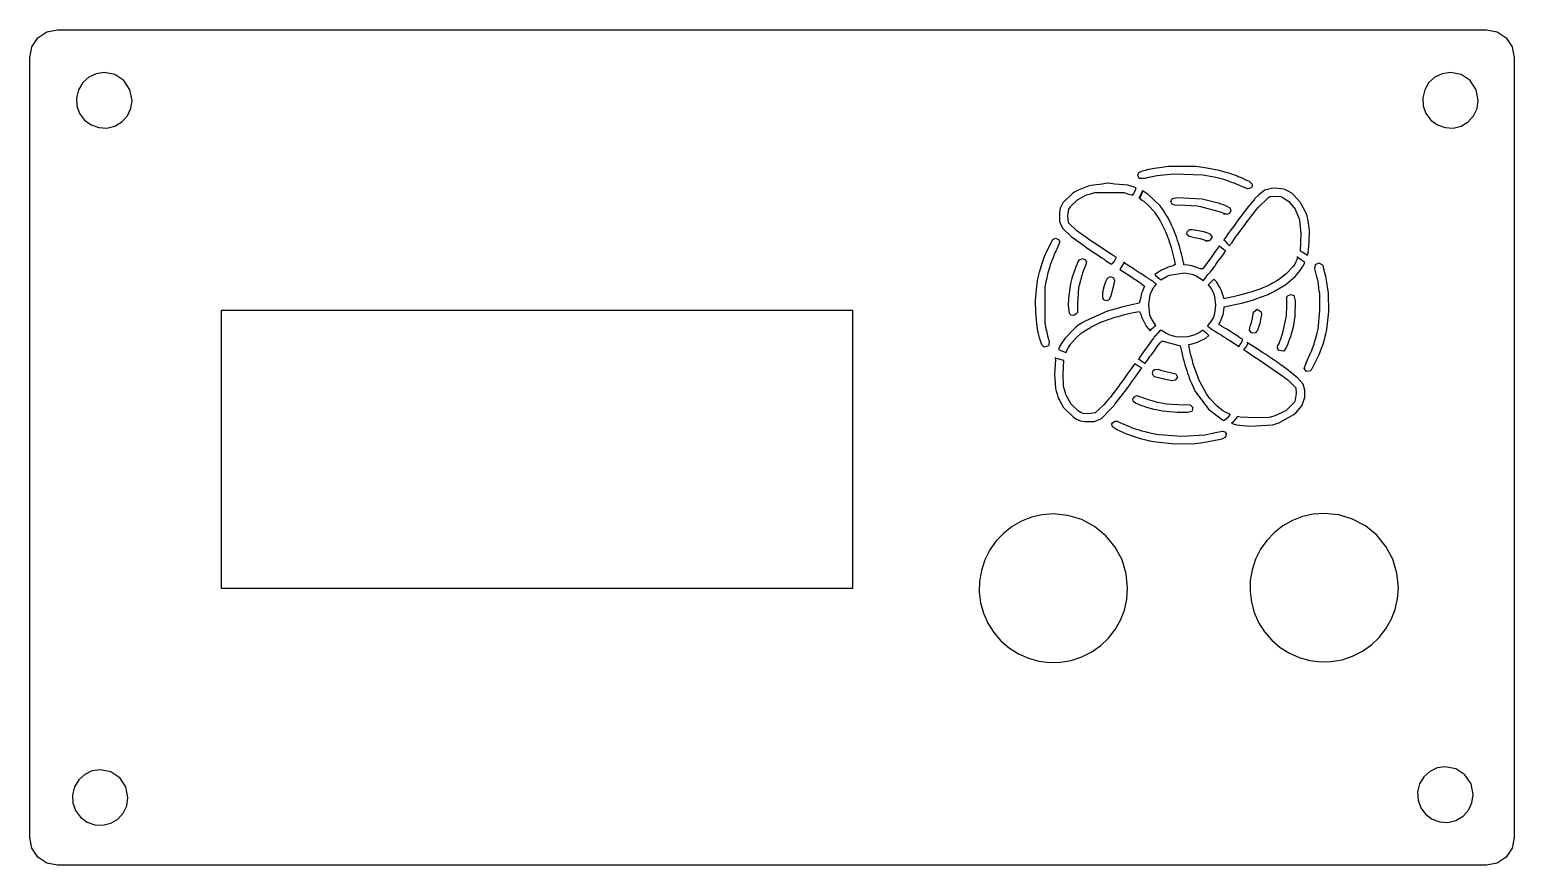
# Model space of a CAD drawing. Extents: x 0 to 160, y 207 to 297.
import ezdxf

# ---------------------------------------------------------------- set-up
doc = ezdxf.new("R2010")
doc.units = 0

msp = doc.modelspace()

# ---------------------------------------------------------------- linework, layer by layer
at = {"layer": 'Layer 1', "color": 7}
for points in [[(3.025321, 297.147472), (157.025127, 297.147472), (158.173177, 296.91911), (159.146445, 296.268793), (159.796763, 295.295524), (160.025123, 294.147476), (160.025123, 210.147581), (159.796763, 208.999532), (159.146445, 208.026263), (158.173177, 207.375946), (157.025127, 207.147585), (3.025321, 207.147585), (1.877273, 207.375946), (0.904004, 208.026263), (0.253687, 208.999532), (0.025325, 210.147581), (0.025325, 294.147476), (0.253687, 295.295524), (0.904004, 296.268793), (1.877273, 296.91911), (3.025321, 297.147472), (3.025321, 297.147472)], [(8.05545, 292.5401), (7.175783, 292.408377), (6.388741, 292.034509), (5.742145, 291.45045), (5.283814, 290.688153), (5.068878, 289.825038), (5.113097, 288.954833), (5.405256, 288.133947), (5.934133, 287.418786), (6.649293, 286.88991), (7.47018, 286.597752), (8.340385, 286.553531), (9.203498, 286.768469), (9.965797, 287.226799), (10.549856, 287.873395), (10.923723, 288.660438), (11.055446, 289.540103), (10.827085, 290.688153), (10.176767, 291.661422), (9.203498, 292.311739), (8.05545, 292.5401), (8.05545, 292.5401)], [(153.142427, 292.540101), (152.26276, 292.408378), (151.475718, 292.03451), (150.829122, 291.450451), (150.370792, 290.688154), (150.155855, 289.825039), (150.200075, 288.954834), (150.492233, 288.133947), (151.02111, 287.418787), (151.73627, 286.889911), (152.557157, 286.597752), (153.427362, 286.553532), (154.290476, 286.76847), (155.052774, 287.226799), (155.636833, 287.873396), (156.010701, 288.660438), (156.142423, 289.540104), (155.914063, 290.688154), (155.263744, 291.661423), (154.290476, 292.31174), (153.142427, 292.540101), (153.142427, 292.540101)], [(130.921536, 280.142966), (130.068904, 280.520517), (129.846351, 280.610154), (129.471762, 280.732746), (129.29496, 280.80274), (129.047438, 280.897613), (128.720517, 280.996183), (128.296193, 281.107613), (127.856973, 281.222695), (126.46613, 281.484826), (123.318932, 281.598442), (121.492103, 281.414404), (121.020631, 281.317708), (120.596308, 281.224551), (120.193513, 281.127942), (119.608305, 281.13622), (119.441205, 281.478098), (119.552899, 281.77995), (119.939045, 281.935689), (120.267159, 282.026542), (120.644335, 282.1178), (121.232793, 282.23486), (122.034296, 282.349813), (122.753401, 282.449196), (125.678939, 282.449414), (126.489704, 282.328864), (128.210574, 282.010678), (128.551463, 281.928559), (128.952213, 281.812779), (129.353895, 281.691078), (129.624992, 281.600322), (129.884298, 281.506402), (130.143608, 281.410099), (130.273264, 281.344422), (130.591508, 281.227201), (131.098466, 280.99522), (131.452067, 280.847661), (131.768341, 280.526303), (131.761561, 280.262604), (131.583393, 280.078517), (131.2916, 280.01283), (130.921536, 280.142966), (130.921536, 280.142966)], [(116.234582, 280.613352), (115.97517, 280.567364), (115.596891, 280.520333), (114.419194, 280.378222), (114.112741, 280.284694), (113.028576, 279.859915), (112.615675, 279.651659), (112.46271, 279.536936), (112.365614, 279.463559), (111.378073, 278.484292), (111.30985, 278.362853), (111.185286, 278.134444), (111.090234, 277.936523), (111.089723, 277.936523), (110.997737, 277.457999), (111.021099, 276.474068), (111.331045, 275.77025), (112.283454, 274.86333), (113.590353, 273.92437), (113.737632, 273.818438), (113.994974, 273.63447), (114.702434, 273.164216), (115.309105, 272.761139), (115.579376, 272.574588), (115.81141, 272.445914), (115.887426, 272.375119), (115.957693, 272.304845), (116.556621, 271.917789), (116.615006, 271.882131), (116.618839, 271.881613), (116.683485, 271.958095), (116.704182, 271.977736), (116.901593, 272.180824), (116.947586, 272.221126), (117.133102, 272.577693), (117.144601, 272.597335), (116.88363, 272.752363), (116.566331, 272.962169), (114.68893, 274.217388), (114.586085, 274.276823), (114.483239, 274.335215), (114.138037, 274.581711), (113.589752, 274.979102), (113.381494, 275.121728), (113.269322, 275.193045), (112.888988, 275.502068), (111.997046, 276.358863), (111.891135, 277.046675), (112.017743, 277.819235), (112.18517, 278.079169), (112.229119, 278.132396), (112.936054, 278.812455), (113.525694, 279.153519), (113.92877, 279.344722), (114.353029, 279.463057), (114.817607, 279.597415), (117.938347, 279.597415), (118.357969, 279.487349), (118.806002, 279.370044), (118.9275, 279.319921), (119.019486, 279.504923), (119.155395, 279.836169), (119.26335, 280.114186), (118.735211, 280.282135), (118.357981, 280.392723), (116.981825, 280.520364), (116.495553, 280.567396), (116.236651, 280.613384), (116.234582, 280.613352)], [(134.216995, 280.073851), (133.849052, 280.056791), (133.156221, 279.850998), (132.488408, 279.349858), (132.070346, 278.979338), (132.02793, 278.902856), (131.94936, 278.777283), (131.178862, 277.846592), (130.990241, 277.603195), (130.531872, 276.999616), (130.281762, 276.670955), (130.092104, 276.413606), (129.894182, 276.13197), (129.400679, 275.47258), (129.200162, 275.190944), (128.999659, 274.910342), (128.70408, 274.520185), (128.816761, 274.42097), (129.093753, 274.124349), (129.284445, 273.910925), (129.328906, 273.866489), (129.361995, 273.905251), (129.435327, 274.031856), (129.494223, 274.12177), (129.600646, 274.234419), (129.789267, 274.510888), (129.977888, 274.791491), (130.095681, 274.943419), (130.236764, 275.120669), (131.013456, 276.184169), (131.132783, 276.341265), (132.240211, 277.778384), (132.40557, 277.98819), (133.525404, 279.075977), (133.67837, 279.168475), (133.678899, 279.169004), (133.678899, 279.169533), (133.678899, 279.170063), (133.679428, 279.170592), (133.679958, 279.171121), (134.268038, 279.206257), (134.855598, 279.168016), (134.856127, 279.167487), (134.856656, 279.166957), (134.857185, 279.166428), (134.857185, 279.165899), (134.857185, 279.165396), (134.857185, 279.164867), (135.009627, 279.093551), (135.721882, 278.62894), (136.394047, 277.818179), (136.837433, 276.771216), (136.879337, 276.64512), (137.025075, 275.164499), (136.946436, 273.329805), (136.986782, 273.3089), (137.179343, 273.205944), (137.436372, 273.050523), (137.724773, 272.859143), (137.792834, 273.070236), (137.929891, 274.276803), (137.948544, 275.590932), (137.783174, 276.764502), (137.782645, 276.765031), (137.782116, 276.765031), (137.781587, 276.765031), (137.781058, 276.76556), (137.689073, 277.069933), (137.587248, 277.374823), (137.586719, 277.374823), (137.586189, 277.375352), (137.543264, 277.446669), (137.099881, 278.32775), (136.97685, 278.539108), (136.215655, 279.368513), (136.034789, 279.544729), (135.988285, 279.581418), (135.71699, 279.718875), (135.351119, 279.890441), (135.184202, 279.96331), (134.217855, 280.073898), (134.217326, 280.073898), (134.217061, 280.0739)], [(119.942893, 279.786014), (119.931383, 279.758625), (119.910693, 279.713146), (119.929346, 279.698681), (119.911725, 279.608244), (119.810927, 279.342628), (119.639871, 279.006214), (119.629658, 278.996927), (119.97228, 278.762834), (120.093777, 278.689456), (120.61881, 278.208349), (121.233248, 277.526222), (121.29419, 277.436307), (121.83214, 276.645659), (122.390249, 275.49741), (122.583521, 275.043175), (122.677551, 274.749653), (122.737979, 274.605477), (122.740625, 274.605477), (122.741154, 274.605477), (122.741684, 274.604947), (122.742213, 274.604418), (122.742742, 274.603889), (122.836259, 274.335173), (122.932842, 274.018396), (123.028407, 273.689735), (123.117836, 273.385361), (123.118365, 273.384832), (123.359699, 272.398846), (123.455261, 272.041245), (123.480979, 271.840904), (123.328658, 271.749275), (123.140037, 271.69657), (122.90491, 271.625774), (122.009355, 271.261457), (121.279167, 270.776215), (121.409392, 270.633071), (121.553566, 270.501298), (121.717901, 270.373656), (121.898767, 270.237231), (121.94476, 270.196927), (122.596401, 270.59432), (122.862024, 270.717312), (124.492929, 270.943137), (124.88102, 270.903344), (125.272214, 270.800504), (125.565737, 270.71214), (125.565737, 270.711611), (125.565737, 270.711082), (125.566795, 270.710553), (125.566795, 270.71005), (125.566795, 270.709521), (125.566795, 270.708992), (125.566795, 270.708462), (125.567324, 270.706928), (125.743542, 270.622699), (126.520246, 270.143141), (126.599838, 270.230474), (126.764684, 270.466636), (126.885159, 270.65267), (127.02623, 270.824236), (127.155941, 270.930168), (127.257255, 271.0268), (127.296988, 271.063489), (127.572432, 271.416956), (127.643721, 271.54718), (127.7145, 271.630379), (127.784255, 271.714098), (127.865381, 271.861893), (128.088626, 272.1642), (128.395589, 272.591563), (128.630716, 272.91299), (128.894268, 273.286611), (128.632262, 273.4959), (128.326856, 273.754281), (128.222989, 273.856079), (128.138285, 273.73567), (127.795663, 273.259214), (127.50163, 272.844769), (127.207596, 272.429291), (126.731135, 271.780237), (126.602981, 271.595235), (126.465512, 271.403515), (126.177675, 271.39008), (125.827822, 271.527538), (125.49813, 271.626753), (125.284712, 271.698578), (125.284183, 271.699107), (124.83666, 271.774036), (124.413435, 271.811756), (124.399518, 271.987971), (124.353015, 272.162121), (124.353015, 272.16265), (124.351957, 272.16265), (124.351428, 272.16265), (124.351428, 272.163179), (124.350899, 272.163708), (124.350369, 272.163708), (124.34984, 272.163708), (124.349311, 272.163708), (124.348782, 272.163708), (124.348253, 272.164211), (124.347724, 272.164211), (124.347194, 272.164211), (124.346665, 272.16474), (124.346136, 272.16474), (124.252106, 272.586419), (124.159097, 273.007581), (124.158568, 273.00811), (124.158039, 273.00864), (124.157509, 273.00864), (124.15698, 273.00864), (124.156451, 273.009169), (124.152615, 273.009698), (124.152086, 273.010201), (124.151556, 273.010201), (124.151556, 273.01073), (124.090615, 273.216917), (123.967073, 273.685107), (123.875088, 274.031339), (123.835867, 274.161562), (123.734044, 274.441132), (123.638993, 274.722768), (123.545473, 275.015772), (123.453999, 275.261752), (123.45347, 275.262281), (123.452412, 275.262281), (123.451353, 275.262281), (123.451353, 275.26281), (123.450295, 275.26281), (123.449766, 275.26281), (123.449237, 275.263339), (123.448708, 275.263339), (123.36081, 275.497433), (123.26001, 275.732044), (123.18872, 275.894823), (123.093158, 276.111865), (123.02647, 276.210049), (122.745351, 276.811563), (122.652852, 276.987779), (122.552052, 277.140224), (122.480762, 277.246156), (122.336588, 277.496786), (122.224418, 277.675069), (122.023391, 277.94327), (121.847687, 278.175297), (120.578003, 279.393825), (120.465831, 279.475993), (120.022448, 279.745743), (119.943366, 279.786045), (119.557816, 278.970566)], [(119.893835, 279.642871), (119.893324, 279.642354), (119.892813, 279.641838), (119.892813, 279.64132), (119.893324, 279.64132), (119.893835, 279.64132), (119.894359, 279.641838), (119.894359, 279.642354), (119.894359, 279.642871), (119.893835, 279.642871)], [(128.752769, 277.337838), (128.375592, 277.492346), (126.253967, 278.056821), (125.859119, 278.142539), (124.547783, 278.212804), (123.440431, 278.24347), (123.162826, 278.347208), (123.016871, 278.645158), (123.149136, 278.950039), (123.67954, 279.073263), (126.371834, 278.929141), (126.81973, 278.822433), (128.092705, 278.502469), (128.399159, 278.401855), (128.659043, 278.309313), (128.973373, 278.174777), (129.382024, 277.961739), (129.483544, 277.679212), (129.325866, 277.353992), (129.088474, 277.245861), (128.752763, 277.337839), (128.713557, 277.220208)], [(126.82467, 274.409474), (126.527218, 274.508747), (126.169833, 274.61311), (125.563631, 274.725498), (124.967096, 274.85965), (124.768831, 275.054403), (124.721682, 275.121626), (124.75329, 275.391501), (125.034988, 275.640507), (125.313375, 275.645881), (125.805123, 275.546583), (126.522797, 275.400277), (126.959846, 275.283089), (127.126184, 275.210294), (127.193695, 275.168572), (127.456214, 274.816471), (127.193695, 274.464369), (127.126184, 274.417422), (126.824662, 274.409472), (126.80511, 274.295307)], [(109.369357, 262.951282), (109.096072, 263.189412), (108.869155, 263.94827), (108.780943, 264.229953), (108.69044, 264.699422), (108.596994, 265.192364), (108.449563, 266.671189), (108.431387, 268.009175), (108.597412, 269.840103), (108.692165, 270.309573), (108.78325, 270.755568), (108.868393, 271.037249), (109.139014, 271.999659), (109.237494, 272.278211), (109.33517, 272.53642), (109.42743, 272.809494), (109.490941, 272.96207), (109.578857, 273.138121), (110.289564, 274.539001), (110.57362, 274.685756), (110.905298, 274.567753), (111.049033, 274.291931), (110.712412, 273.525433), (110.622438, 273.302435), (110.522934, 273.102911), (110.483249, 273.053388), (110.387777, 272.79518), (110.264015, 272.445654), (110.199177, 272.304814), (110.106038, 272.069935), (110.012246, 271.812159), (109.914038, 271.483675), (109.821008, 271.17809), (109.730605, 270.817762), (109.631061, 270.383503), (109.539709, 270.004417), (109.434717, 269.417582), (109.434717, 265.567939), (109.540563, 264.981102), (109.63508, 264.582053), (109.731434, 264.183006), (109.827321, 263.826099), (109.899325, 263.497471), (109.840397, 263.114318), (109.369362, 262.951282), (109.278036, 263.036089)], [(128.664385, 274.394103), (128.664385, 274.394103)], [(118.023166, 272.140802), (117.505504, 271.318331), (118.071357, 270.951946), (118.802066, 270.48324), (119.087835, 270.293587), (119.250101, 270.1923), (119.411856, 270.091012), (119.828884, 269.810408), (120.156991, 269.541582), (120.077449, 269.276594), (119.958122, 268.994956), (119.864605, 268.760345), (119.74004, 268.203273), (119.606711, 267.681859), (119.606182, 267.68133), (119.605653, 267.68133), (119.605124, 267.680801), (118.637218, 267.490635), (118.142157, 267.376941), (117.741149, 267.265324), (116.586181, 266.953714), (116.279728, 266.852947), (116.020315, 266.761481), (115.73765, 266.657087), (113.787888, 265.769287), (113.466462, 265.591521), (113.290244, 265.474216), (113.104729, 265.356913), (112.987448, 265.274744), (112.739914, 265.076307), (111.566856, 263.904286), (111.509492, 263.797834), (111.188066, 263.302775), (111.08471, 263.15033), (111.050089, 263.101758), (110.970494, 262.878516), (110.90991, 262.717801), (111.706265, 262.362132), (111.735327, 262.434665), (111.734218, 262.42273), (111.798353, 262.58706), (111.991626, 262.927091), (112.190058, 263.243866), (112.191116, 263.243866), (112.192175, 263.243866), (112.226798, 263.298645), (112.835553, 263.983354), (113.360062, 264.464461), (113.491843, 264.54663), (113.668572, 264.688222), (114.335199, 265.074764), (114.394606, 265.112483), (114.394606, 265.113012), (114.395135, 265.113542), (114.395135, 265.114071), (115.18786, 265.497507), (115.24369, 265.539362), (115.37237, 265.61326), (115.690179, 265.731086), (116.092744, 265.873196), (116.353189, 265.967245), (116.611568, 266.059235), (116.965035, 266.17602), (117.318502, 266.272651), (117.577928, 266.342924), (118.025439, 266.457126), (118.5205, 266.577014), (118.969058, 266.673137), (119.424847, 266.775456), (119.642917, 266.795088), (119.792266, 266.508286), (119.862534, 266.22665), (119.932799, 266.074721), (120.270245, 265.368306), (120.361209, 265.210691), (120.766354, 264.712016), (120.90588, 264.882547), (121.05316, 265.020006), (121.172484, 265.117158), (121.301672, 265.22051), (121.408095, 265.303187), (120.997264, 265.904698), (120.951782, 265.967224), (120.848425, 266.166696), (120.756441, 266.389419), (120.627393, 267.540143), (120.766661, 268.596002), (120.809587, 268.683335), (121.156337, 269.373212), (121.28141, 269.537028), (121.445732, 269.742183), (121.440626, 269.746893), (121.378025, 269.793922), (121.308779, 269.843537), (121.251417, 269.882809), (121.19763, 269.926735), (121.132474, 269.97789), (121.086481, 270.01613), (121.016213, 270.069356), (120.93151, 270.132403), (120.855495, 270.178914), (120.766574, 270.224902), (120.643032, 270.293635), (120.587713, 270.357193), (120.358275, 270.493101), (119.771226, 270.871373), (119.464262, 271.072394), (119.121654, 271.292534), (118.828131, 271.501308), (118.828131, 271.501837), (118.828131, 271.502366), (118.828131, 271.502896), (118.828131, 271.503398), (118.828131, 271.503928), (118.828131, 271.50443), (118.675167, 271.59848), (118.474664, 271.703903), (117.900085, 272.07129)], [(112.265332, 266.401042), (112.09221, 266.573823), (111.985001, 267.492759), (112.033449, 268.220437), (112.179168, 269.558422), (112.273476, 269.956191), (112.372073, 270.378712), (112.45739, 270.6382), (112.72781, 271.443392), (112.794929, 271.63118), (112.912364, 271.905766), (113.028757, 272.187927), (113.148968, 272.363978), (113.478556, 272.500823), (113.814989, 272.371665), (113.915724, 272.09668), (113.765684, 271.640413), (113.642103, 271.302663), (113.603868, 271.225036), (113.502376, 270.978565), (113.400012, 270.661673), (113.150232, 269.74621), (113.061806, 269.394108), (112.93528, 267.584879), (112.935015, 266.691115), (112.805362, 266.539985), (112.555267, 266.376931), (112.265451, 266.401034), (112.219276, 266.447167)], [(136.690933, 272.614228), (136.354373, 271.905887), (136.17919, 271.647506), (135.444742, 270.847778), (134.775133, 270.333891), (134.716234, 270.28583), (134.527613, 270.157674), (134.340026, 270.049668), (134.338968, 270.047552), (134.338968, 270.047022), (134.338968, 270.046493), (134.338968, 270.045964), (134.338968, 270.045435), (134.338438, 270.044906), (133.9736, 269.834583), (133.59223, 269.617025), (133.52043, 269.581888), (133.280641, 269.488869), (132.928732, 269.34211), (132.712721, 269.251673), (132.383027, 269.134367), (132.052288, 269.016032), (131.769113, 268.92146), (131.486948, 268.829472), (130.28495, 268.503395), (129.860181, 268.393836), (129.388882, 268.289966), (128.870058, 268.19075), (128.720648, 268.204773), (128.681437, 268.369048), (128.640043, 268.501855), (128.567732, 268.697194), (128.472168, 269.013969), (128.279932, 269.394307), (128.087694, 269.726586), (128.021517, 269.839753), (127.951249, 269.953447), (127.680453, 270.258337), (127.64992, 270.292444), (127.554869, 270.190646), (127.391582, 270.027867), (127.200889, 269.850099), (127.06498, 269.707991), (127.034958, 269.681123), (127.314006, 269.321454), (127.41123, 269.15919), (127.503214, 268.971606), (127.595202, 268.783504), (127.728017, 268.39748), (127.839071, 267.492627), (127.728017, 266.587774), (127.593654, 266.202269), (127.593125, 266.20174), (127.500119, 266.002268), (127.399315, 265.826053), (127.361628, 265.774899), (126.974572, 265.261753), (127.137873, 265.114476), (127.321845, 264.954279), (127.416897, 264.875216), (127.510927, 264.816301), (127.642184, 264.743432), (127.687155, 264.721207), (127.767771, 264.663846), (128.152768, 264.435439), (128.478322, 264.229766), (128.661257, 264.11246), (128.86383, 263.995155), (128.950195, 263.936243), (129.152768, 263.78638), (129.364641, 263.656674), (130.074157, 263.19727), (130.338745, 263.029323), (130.374387, 263.076864), (130.544919, 263.33938), (130.785729, 263.74969), (130.664743, 263.838574), (130.45908, 263.970866), (130.282339, 264.099541), (130.230213, 264.13572), (129.874167, 264.347076), (129.545496, 264.558433), (129.056642, 264.887612), (128.901795, 264.981054), (128.51629, 265.192705), (128.50188, 265.200639), (128.186447, 265.406385), (128.272709, 265.578115), (128.566232, 266.279879), (128.638543, 266.485553), (128.715581, 266.908264), (128.751226, 267.305138), (128.939847, 267.338214), (130.259677, 267.610033), (130.660682, 267.708738), (131.014151, 267.79813), (131.415156, 267.915436), (131.81565, 268.03222), (132.097804, 268.123165), (132.380993, 268.217214), (132.568579, 268.288011), (132.898271, 268.406867), (133.288954, 268.55156), (133.489458, 268.640446), (133.489458, 268.640975), (133.489458, 268.641505), (133.489458, 268.643092), (133.641686, 268.717429), (133.594693, 268.684871), (133.689985, 268.734627), (133.91374, 268.824543), (134.196929, 268.98319), (135.411841, 269.696842), (136.397839, 270.561903), (136.929068, 271.201656), (137.070149, 271.399577), (137.17453, 271.575276), (137.268047, 271.694655), (137.306758, 271.744269), (137.440597, 272.089982), (136.577168, 272.686845)], [(137.645903, 260.317311), (137.376158, 260.639819), (137.629803, 261.333479), (138.111479, 262.413848), (138.151095, 262.492918), (138.252923, 262.751125), (138.347241, 263.009334), (138.439255, 263.279278), (138.536834, 263.596169), (138.608454, 263.830904), (138.677909, 264.065639), (138.770672, 264.464686), (138.870253, 264.910681), (139.068341, 266.910245), (139.055985, 268.754079), (139.007283, 268.996985), (138.869414, 270.074838), (138.758422, 270.520832), (138.530841, 271.387003), (138.582485, 271.873251), (138.963688, 272.032012), (139.296131, 271.869495), (139.381973, 271.741452), (139.475352, 271.38935), (139.573793, 271.013776), (139.664674, 270.614727), (139.762276, 270.168733), (139.949331, 268.772365), (139.990257, 266.80229), (139.768322, 264.839582), (139.666283, 264.358377), (139.574102, 263.94827), (139.480157, 263.631379), (139.38043, 263.24407), (139.218352, 262.798073), (139.026545, 262.297889), (138.960135, 262.11893), (138.105449, 260.41233), (137.645909, 260.317311), (137.581326, 260.391119)], [(115.872884, 268.014623), (115.671505, 268.246305), (115.673357, 268.746827), (115.759822, 269.202185), (115.86034, 269.593633), (115.956696, 269.910524), (116.021633, 270.086575), (116.175096, 270.403466), (116.49495, 270.553617), (116.819869, 270.412782), (116.936949, 270.152223), (116.865623, 269.793155), (116.541263, 268.455169), (116.342222, 268.067857), (116.112787, 267.947337), (115.87276, 268.014623), (115.798952, 268.093043)], [(134.622587, 262.593666), (134.504724, 262.898971), (134.556823, 263.140149), (134.669051, 263.361436), (134.764031, 263.596169), (134.858323, 263.830904), (134.952615, 264.065639), (135.021412, 264.300372), (135.09594, 264.537108), (135.421594, 266.140267), (135.471237, 266.366035), (135.518386, 267.382801), (135.518386, 268.370553), (135.664812, 268.506755), (135.968698, 268.644944), (136.264531, 268.503069), (136.421384, 267.927969), (136.360821, 266.300506), (136.17878, 265.098468), (136.081495, 264.722893), (135.989997, 264.394265), (135.893308, 264.077374), (135.799659, 263.80743), (135.73549, 263.655978), (135.616991, 263.315613), (135.404986, 262.857982), (135.190658, 262.541091), (134.622587, 262.593666), (134.567136, 262.740449)], [(20.68982, 266.949016), (88.689734, 266.949016), (88.689734, 236.949054), (20.68982, 236.949054), (20.68982, 266.949016)], [(131.750491, 264.449303), (131.498603, 264.750452), (131.506144, 265.048608), (131.606614, 265.321324), (131.70149, 265.614887), (131.793661, 266.060881), (131.892107, 266.541448), (131.935207, 266.713327), (132.327788, 267.046072), (132.749176, 266.754517), (132.79647, 266.472834), (132.686745, 265.931775), (132.59708, 265.497518), (132.504505, 265.192364), (132.401559, 264.887209), (132.35953, 264.795732), (132.136637, 264.506594), (131.721138, 264.449303), (131.50654, 264.744832)], [(121.924725, 264.790055), (121.797606, 264.661896), (121.651871, 264.511001), (121.551581, 264.397831), (121.477739, 264.304301), (121.354708, 264.178728), (121.225517, 264.05626), (121.130466, 263.927583), (120.785277, 263.455262), (120.445238, 262.985008), (120.244734, 262.702854), (120.056113, 262.446024), (119.889196, 262.211413), (119.582758, 261.783532), (119.515557, 261.696722), (120.243949, 261.184529), (120.289912, 261.249667), (120.490416, 261.550424), (120.761722, 261.932828), (120.914685, 262.125066), (120.996833, 262.235654), (121.196826, 262.536408), (121.468645, 262.91623), (121.656742, 263.173579), (121.845364, 263.432476), (122.063105, 263.641785), (122.433958, 263.518257), (123.772898, 263.187528), (124.005565, 263.102941), (124.129469, 262.65733), (124.256588, 262.023262), (124.344996, 261.71837), (124.439026, 261.389708), (124.532035, 261.061048), (124.625554, 260.75564), (124.71856, 260.45075), (124.814633, 260.169112), (124.94022, 259.81668), (125.001161, 259.63633), (125.070406, 259.448746), (125.240937, 259.089077), (125.454882, 258.615203), (125.567562, 258.325818), (125.605252, 258.259665), (125.87242, 257.845222), (127.108721, 256.230443), (128.584922, 255.133765), (128.732713, 255.05367), (128.800936, 255.109478), (129.206605, 255.43659), (129.452064, 255.691871), (128.740992, 256.040686), (128.625242, 256.108377), (127.985933, 256.592628), (127.183979, 257.469014), (126.852219, 257.9155), (126.18094, 259.193971), (126.138014, 259.253407), (126.059954, 259.381047), (125.945739, 259.697821), (125.584517, 260.662102), (125.420705, 261.136491), (125.327186, 261.512178), (125.233156, 261.859959), (125.14066, 262.235649), (125.047651, 262.610819), (124.976873, 262.946715), (124.944295, 263.235068), (125.314819, 263.315684), (125.898238, 263.486735), (126.789668, 263.938386), (127.119871, 264.198317), (127.097646, 264.218981), (126.953982, 264.354374), (126.854203, 264.45514), (126.794285, 264.507337), (126.759665, 264.547128), (126.680581, 264.611728), (126.57416, 264.688732), (126.533915, 264.718704), (126.465692, 264.786395), (126.265188, 264.637049), (125.817157, 264.389005), (125.486428, 264.248445), (125.096269, 264.150782), (124.834263, 264.082568), (124.833204, 264.082568), (124.833204, 264.082038), (124.2012, 264.042248), (123.569717, 264.081517), (123.569188, 264.082046), (123.568659, 264.082575), (123.309246, 264.150266), (122.811081, 264.298062), (122.524789, 264.41795), (122.087089, 264.710955), (122.015289, 264.746091), (121.924836, 264.790017), (121.689818, 264.555123)], [(131.312294, 263.409778), (131.292609, 263.352416), (131.113799, 263.024791), (130.910715, 262.787079), (130.83061, 262.708014), (130.910715, 262.65582), (131.22749, 262.445495), (131.737027, 262.106498), (132.255342, 261.765434), (133.058389, 261.21353), (133.118306, 261.178396), (134.866009, 259.988804), (135.046365, 259.863752), (135.22672, 259.739731), (135.612218, 259.433291), (136.462815, 258.567713), (136.507786, 257.947597), (136.364647, 257.093904), (136.319676, 257.0169), (135.398797, 256.10843), (135.234986, 256.007664), (134.41022, 255.615441), (133.985961, 255.498656), (133.608719, 255.38859), (132.217589, 255.328646), (130.473503, 255.406679), (130.350471, 255.451129), (130.172709, 255.473354), (130.12365, 255.382406), (130.042013, 255.28009), (129.894209, 255.115757), (129.651853, 254.850142), (129.538149, 254.758155), (129.718504, 254.70854), (130.071971, 254.599503), (131.53338, 254.447576), (133.983879, 254.603638), (134.314094, 254.697179), (134.643786, 254.793291), (134.809155, 254.864607), (136.273159, 255.685743), (136.486053, 255.877462), (137.11307, 256.622867), (137.431744, 257.521287), (137.435581, 258.338807), (137.252646, 258.956857), (136.704165, 259.608731), (135.698726, 260.446168), (134.964923, 260.992386), (134.788195, 261.092123), (134.668231, 261.187725), (134.585572, 261.262147), (134.019706, 261.633182), (133.870883, 261.716902), (133.754623, 261.814057), (133.675539, 261.88279), (133.137078, 262.224888), (132.829604, 262.422291), (132.523153, 262.620212), (131.744901, 263.127156), (131.194952, 263.445708)], [(110.619969, 261.763886), (110.568228, 261.616609), (110.475555, 260.050151), (110.570784, 258.485023), (110.648333, 258.220956), (110.743895, 257.890743), (110.837925, 257.597223), (110.901549, 257.423074), (110.902078, 257.423074), (110.902608, 257.422545), (110.903137, 257.422545), (110.903666, 257.422545), (110.904195, 257.422545), (110.904724, 257.422016), (110.999265, 257.246833), (111.244216, 256.772443), (111.426117, 256.459802), (112.506666, 255.404055), (112.772289, 255.22422), (113.007937, 255.121901), (113.21981, 255.022687), (113.21981, 255.022158), (113.702978, 254.933271), (114.765546, 254.957084), (115.472387, 255.251597), (115.566415, 255.309987), (115.567473, 255.309987), (116.555527, 256.29494), (116.826833, 256.591045), (116.895055, 256.686647), (116.977714, 256.816354), (117.154442, 257.018408), (117.921844, 258.015245), (118.073773, 258.2204), (118.580716, 258.901495), (118.782254, 259.182096), (118.982758, 259.463734), (119.209106, 259.770174), (119.467485, 260.122088), (119.888651, 260.710682), (119.781206, 260.756161), (119.463397, 260.930828), (119.244277, 261.074489), (119.134663, 261.162344), (118.993593, 260.966492), (118.640126, 260.46988), (118.498529, 260.286429), (118.380739, 260.136569), (117.938912, 259.511801), (117.557018, 258.99452), (117.355483, 258.713917), (116.659915, 257.796663), (116.494546, 257.579623), (116.305924, 257.34966), (116.117303, 257.122804), (115.788135, 256.737299), (114.863119, 255.881537), (114.142231, 255.779739), (113.569136, 255.8185), (113.323674, 255.91979), (113.124205, 256.015913), (113.123676, 256.01803), (113.123676, 256.018559), (113.03693, 256.082117), (112.26126, 256.816954), (111.709358, 257.845314), (111.63909, 258.047884), (111.457621, 258.727984), (111.408093, 260.028124), (111.479383, 261.530355), (111.443738, 261.531942), (111.09492, 261.615662), (110.849461, 261.697309), (110.65464, 261.746924), (110.62002, 261.76399), (110.50263, 261.793369)], [(123.118683, 259.345812), (122.600063, 259.441903), (122.105017, 259.534174), (121.685349, 259.651368), (121.261024, 259.776381), (121.114927, 259.885183), (121.020632, 260.169046), (121.114927, 260.452912), (121.266168, 260.566495), (121.63062, 260.572818), (121.904498, 260.474042), (122.340753, 260.356506), (122.990188, 260.240732), (123.564082, 260.073376), (123.719611, 259.722613), (123.490901, 259.414784), (123.118683, 259.345817), (123.031037, 259.359655)], [(123.70802, 255.903013), (122.05787, 256.059985), (121.609973, 256.155091), (121.162075, 256.25011), (120.832044, 256.343147), (120.431294, 256.459951), (120.148411, 256.553802), (119.785608, 256.676822), (119.558637, 256.765399), (119.275815, 256.880924), (118.994081, 257.069705), (118.924302, 257.337413), (119.096908, 257.622181), (119.348006, 257.744081), (119.629792, 257.657392), (119.875435, 257.561905), (120.124838, 257.469602), (120.384146, 257.377013), (120.583105, 257.308516), (121.07815, 257.165496), (121.522989, 257.046999), (122.018034, 256.952199), (122.529342, 256.847564), (123.802315, 256.778304), (125.085771, 256.739145), (125.36853, 256.446959), (125.26602, 256.035589), (124.806336, 255.919839), (124.29736, 255.904053), (123.70802, 255.903043), (123.70802, 255.903013)], [(123.495858, 252.499678), (121.397811, 252.722588), (120.761323, 252.846877), (120.219133, 252.962967), (119.891911, 253.056693), (119.538308, 253.154836), (119.205469, 253.265244), (118.157957, 253.636843), (117.948892, 253.713854), (117.142846, 254.076694), (116.706736, 254.371015), (116.654021, 254.699738), (116.718628, 254.787154), (116.986577, 254.990013), (117.225287, 254.981417), (117.272141, 254.934473), (117.7554, 254.730408), (118.380392, 254.466082), (118.616128, 254.37111), (118.851863, 254.279285), (119.181895, 254.161384), (119.582644, 254.041918), (119.889102, 253.947528), (120.219133, 253.857339), (120.596308, 253.758657), (121.091353, 253.645813), (121.727839, 253.53006), (124.188423, 253.383723), (126.678291, 253.52804), (127.314779, 253.64477), (127.809825, 253.759278), (128.569598, 253.901627), (128.828733, 253.845522), (128.96257, 253.650542), (128.911533, 253.26557), (128.506945, 253.051146), (128.187, 252.96459), (126.442556, 252.652298), (125.66463, 252.538231), (123.495858, 252.499664), (123.495858, 252.499678)], [(110.355091, 244.985336), (109.159297, 244.895746), (108.009313, 244.634075), (106.921079, 244.210975), (105.910535, 243.637095), (104.993621, 242.923088), (104.186278, 242.079604), (103.504445, 241.117294), (102.964064, 240.04681), (102.589225, 238.907756), (102.390897, 237.745172), (102.365342, 236.577861), (102.508819, 235.424626), (102.817587, 234.30427), (103.287908, 233.235594), (103.91604, 232.237404), (104.698244, 231.3285), (105.607148, 230.546296), (106.605339, 229.918164), (107.674014, 229.447843), (108.79437, 229.139075), (109.947606, 228.995598), (111.114916, 229.021153), (112.2775, 229.21948), (113.416554, 229.59432), (114.487039, 230.134701), (115.449348, 230.816533), (116.292832, 231.623876), (117.00684, 232.54079), (117.580719, 233.551335), (118.003819, 234.639569), (118.26549, 235.789553), (118.355081, 236.985347), (118.199943, 238.553356), (117.746118, 240.04681), (117.010989, 241.423745), (116.011938, 242.642193), (114.793489, 243.641244), (113.416554, 244.376373), (111.9231, 244.830199), (110.355091, 244.985336), (110.355091, 244.985336)], [(139.537254, 245.0536), (138.341461, 244.964009), (137.191476, 244.702339), (136.103243, 244.279239), (135.092698, 243.705359), (134.175784, 242.991352), (133.368441, 242.147868), (132.686609, 241.185558), (132.146228, 240.115074), (131.771388, 238.97602), (131.57306, 237.813436), (131.547505, 236.646125), (131.690982, 235.49289), (131.999751, 234.372534), (132.470071, 233.303858), (133.098203, 232.305667), (133.880407, 231.396764), (134.789311, 230.61456), (135.787502, 229.986428), (136.856177, 229.516107), (137.976533, 229.207338), (139.129769, 229.063862), (140.297079, 229.089417), (141.459664, 229.287744), (142.598717, 229.662584), (143.669202, 230.202965), (144.631512, 230.884797), (145.474996, 231.69214), (146.189003, 232.609054), (146.762882, 233.619599), (147.185982, 234.707833), (147.447653, 235.857817), (147.537244, 237.05361), (147.382106, 238.621619), (146.928281, 240.115074), (146.193152, 241.492009), (145.194101, 242.710457), (143.975652, 243.709508), (142.598717, 244.444637), (141.105263, 244.898463), (139.537254, 245.0536), (139.537254, 245.0536)], [(152.588628, 217.758805), (151.708961, 217.627082), (150.921919, 217.253215), (150.275323, 216.669155), (149.816992, 215.906857), (149.602055, 215.043743), (149.646276, 214.173538), (149.938434, 213.352651), (150.46731, 212.637491), (151.182471, 212.108615), (152.003358, 211.816456), (152.873562, 211.772236), (153.736676, 211.987173), (154.498974, 212.445504), (155.083034, 213.0921), (155.456901, 213.879142), (155.588624, 214.758809), (155.360263, 215.906857), (154.709945, 216.880126), (153.736676, 217.530444), (152.588628, 217.758805), (152.588628, 217.758805)], [(7.619662, 217.443513), (6.739996, 217.31179), (5.952955, 216.937923), (5.306357, 216.353864), (4.848028, 215.591566), (4.63309, 214.728452), (4.67731, 213.858247), (4.969469, 213.03736), (5.498345, 212.3222), (6.213505, 211.793323), (7.034392, 211.501165), (7.904597, 211.456945), (8.767712, 211.671881), (9.530009, 212.130212), (10.114068, 212.776808), (10.487936, 213.56385), (10.619659, 214.443517), (10.391298, 215.591566), (9.740981, 216.564834), (8.767712, 217.215152), (7.619662, 217.443513), (7.619662, 217.443513)]]:
    msp.add_lwpolyline(points, dxfattribs=at)

doc.saveas('drawing.dxf')
